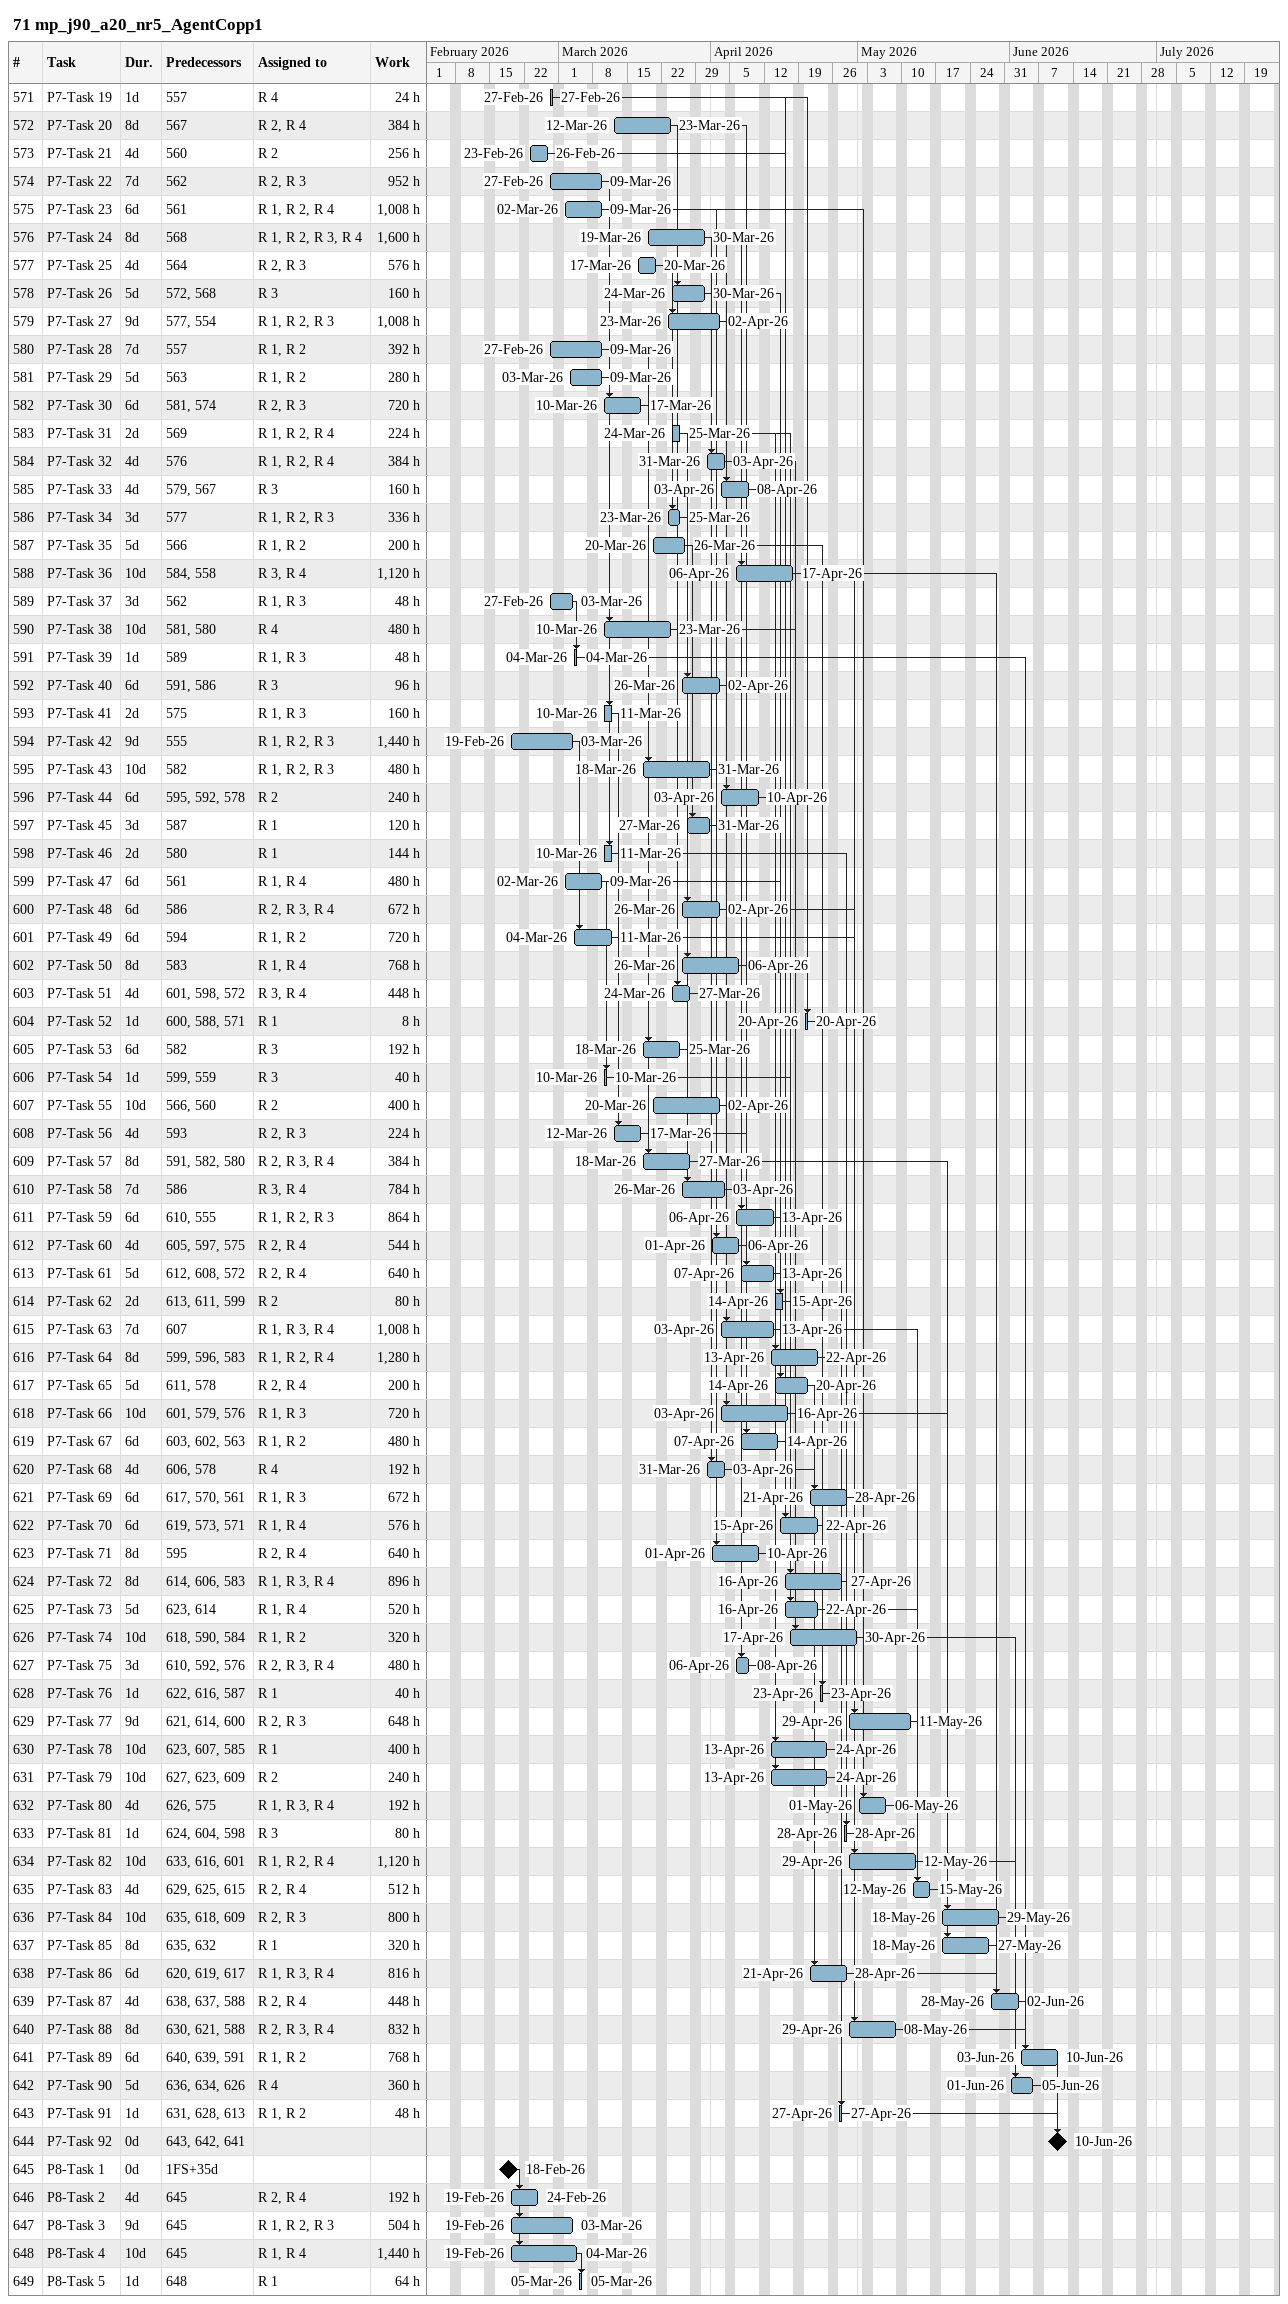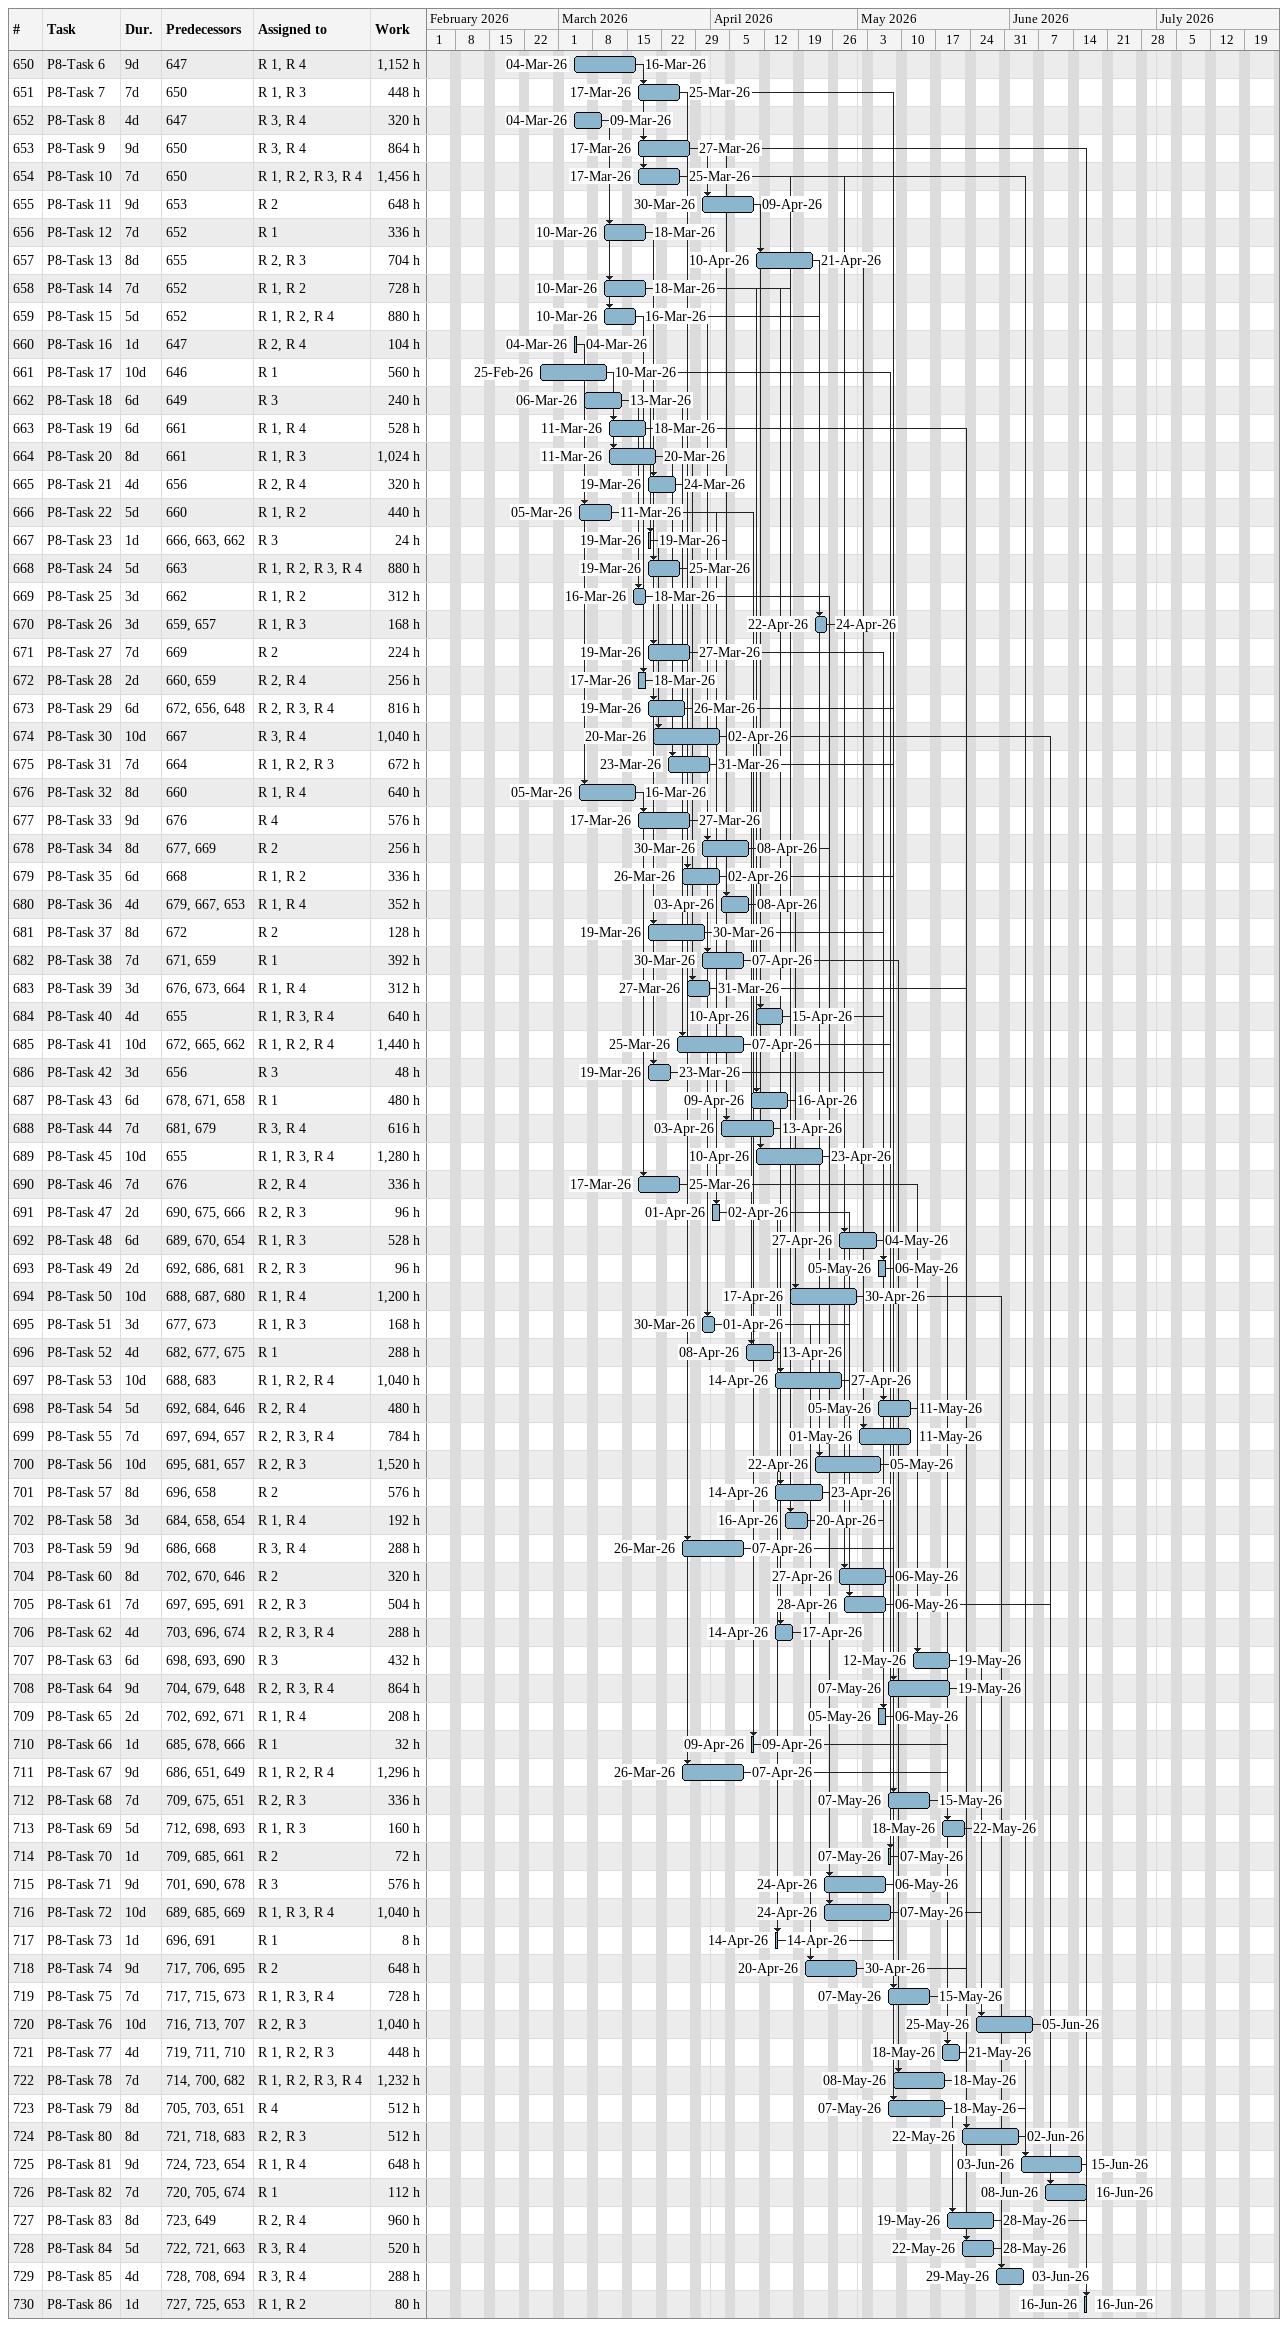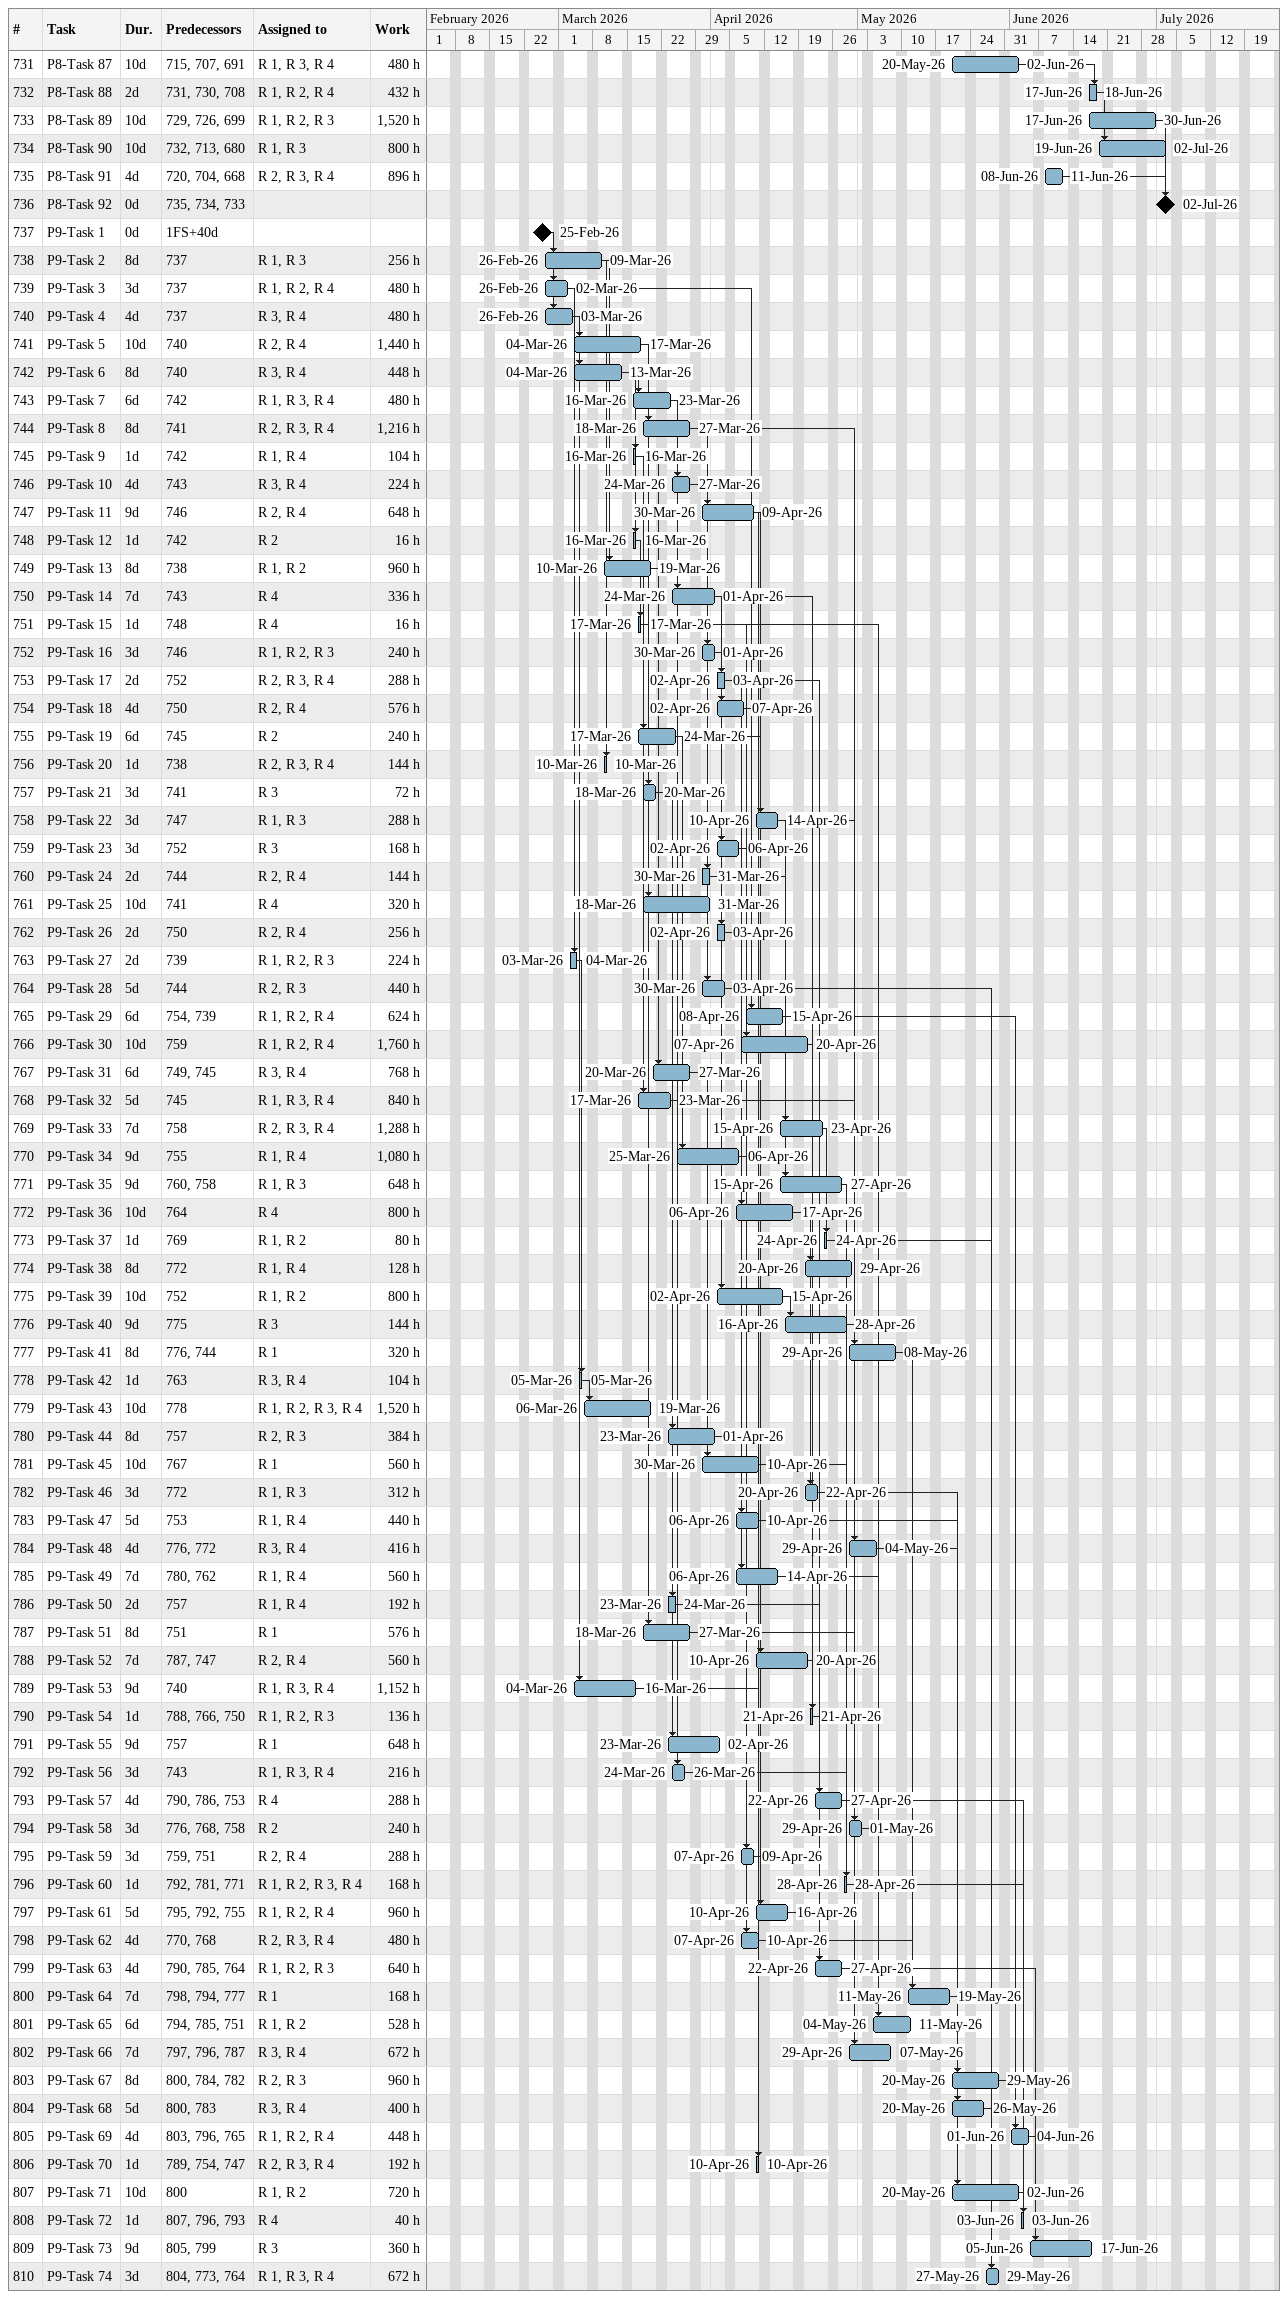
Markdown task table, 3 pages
71 mp_j90_a20_nr5_AgentCopp1

| ID | Task | Duration | Start | Finish | Predecessors | Resources | Work (h) |
|---|---|---|---|---|---|---|---|
| 571 | P7-Task 19 | 1d | 2026-02-27 | 2026-02-27 | 557 | R 4 | 24 |
| 572 | P7-Task 20 | 8d | 2026-03-12 | 2026-03-23 | 567 | R 2, R 4 | 384 |
| 573 | P7-Task 21 | 4d | 2026-02-23 | 2026-02-26 | 560 | R 2 | 256 |
| 574 | P7-Task 22 | 7d | 2026-02-27 | 2026-03-09 | 562 | R 2, R 3 | 952 |
| 575 | P7-Task 23 | 6d | 2026-03-02 | 2026-03-09 | 561 | R 1, R 2, R 4 | 1008 |
| 576 | P7-Task 24 | 8d | 2026-03-19 | 2026-03-30 | 568 | R 1, R 2, R 3, R 4 | 1600 |
| 577 | P7-Task 25 | 4d | 2026-03-17 | 2026-03-20 | 564 | R 2, R 3 | 576 |
| 578 | P7-Task 26 | 5d | 2026-03-24 | 2026-03-30 | 572, 568 | R 3 | 160 |
| 579 | P7-Task 27 | 9d | 2026-03-23 | 2026-04-02 | 577, 554 | R 1, R 2, R 3 | 1008 |
| 580 | P7-Task 28 | 7d | 2026-02-27 | 2026-03-09 | 557 | R 1, R 2 | 392 |
| 581 | P7-Task 29 | 5d | 2026-03-03 | 2026-03-09 | 563 | R 1, R 2 | 280 |
| 582 | P7-Task 30 | 6d | 2026-03-10 | 2026-03-17 | 581, 574 | R 2, R 3 | 720 |
| 583 | P7-Task 31 | 2d | 2026-03-24 | 2026-03-25 | 569 | R 1, R 2, R 4 | 224 |
| 584 | P7-Task 32 | 4d | 2026-03-31 | 2026-04-03 | 576 | R 1, R 2, R 4 | 384 |
| 585 | P7-Task 33 | 4d | 2026-04-03 | 2026-04-08 | 579, 567 | R 3 | 160 |
| 586 | P7-Task 34 | 3d | 2026-03-23 | 2026-03-25 | 577 | R 1, R 2, R 3 | 336 |
| 587 | P7-Task 35 | 5d | 2026-03-20 | 2026-03-26 | 566 | R 1, R 2 | 200 |
| 588 | P7-Task 36 | 10d | 2026-04-06 | 2026-04-17 | 584, 558 | R 3, R 4 | 1120 |
| 589 | P7-Task 37 | 3d | 2026-02-27 | 2026-03-03 | 562 | R 1, R 3 | 48 |
| 590 | P7-Task 38 | 10d | 2026-03-10 | 2026-03-23 | 581, 580 | R 4 | 480 |
| 591 | P7-Task 39 | 1d | 2026-03-04 | 2026-03-04 | 589 | R 1, R 3 | 48 |
| 592 | P7-Task 40 | 6d | 2026-03-26 | 2026-04-02 | 591, 586 | R 3 | 96 |
| 593 | P7-Task 41 | 2d | 2026-03-10 | 2026-03-11 | 575 | R 1, R 3 | 160 |
| 594 | P7-Task 42 | 9d | 2026-02-19 | 2026-03-03 | 555 | R 1, R 2, R 3 | 1440 |
| 595 | P7-Task 43 | 10d | 2026-03-18 | 2026-03-31 | 582 | R 1, R 2, R 3 | 480 |
| 596 | P7-Task 44 | 6d | 2026-04-03 | 2026-04-10 | 595, 592, 578 | R 2 | 240 |
| 597 | P7-Task 45 | 3d | 2026-03-27 | 2026-03-31 | 587 | R 1 | 120 |
| 598 | P7-Task 46 | 2d | 2026-03-10 | 2026-03-11 | 580 | R 1 | 144 |
| 599 | P7-Task 47 | 6d | 2026-03-02 | 2026-03-09 | 561 | R 1, R 4 | 480 |
| 600 | P7-Task 48 | 6d | 2026-03-26 | 2026-04-02 | 586 | R 2, R 3, R 4 | 672 |
| 601 | P7-Task 49 | 6d | 2026-03-04 | 2026-03-11 | 594 | R 1, R 2 | 720 |
| 602 | P7-Task 50 | 8d | 2026-03-26 | 2026-04-06 | 583 | R 1, R 4 | 768 |
| 603 | P7-Task 51 | 4d | 2026-03-24 | 2026-03-27 | 601, 598, 572 | R 3, R 4 | 448 |
| 604 | P7-Task 52 | 1d | 2026-04-20 | 2026-04-20 | 600, 588, 571 | R 1 | 8 |
| 605 | P7-Task 53 | 6d | 2026-03-18 | 2026-03-25 | 582 | R 3 | 192 |
| 606 | P7-Task 54 | 1d | 2026-03-10 | 2026-03-10 | 599, 559 | R 3 | 40 |
| 607 | P7-Task 55 | 10d | 2026-03-20 | 2026-04-02 | 566, 560 | R 2 | 400 |
| 608 | P7-Task 56 | 4d | 2026-03-12 | 2026-03-17 | 593 | R 2, R 3 | 224 |
| 609 | P7-Task 57 | 8d | 2026-03-18 | 2026-03-27 | 591, 582, 580 | R 2, R 3, R 4 | 384 |
| 610 | P7-Task 58 | 7d | 2026-03-26 | 2026-04-03 | 586 | R 3, R 4 | 784 |
| 611 | P7-Task 59 | 6d | 2026-04-06 | 2026-04-13 | 610, 555 | R 1, R 2, R 3 | 864 |
| 612 | P7-Task 60 | 4d | 2026-04-01 | 2026-04-06 | 605, 597, 575 | R 2, R 4 | 544 |
| 613 | P7-Task 61 | 5d | 2026-04-07 | 2026-04-13 | 612, 608, 572 | R 2, R 4 | 640 |
| 614 | P7-Task 62 | 2d | 2026-04-14 | 2026-04-15 | 613, 611, 599 | R 2 | 80 |
| 615 | P7-Task 63 | 7d | 2026-04-03 | 2026-04-13 | 607 | R 1, R 3, R 4 | 1008 |
| 616 | P7-Task 64 | 8d | 2026-04-13 | 2026-04-22 | 599, 596, 583 | R 1, R 2, R 4 | 1280 |
| 617 | P7-Task 65 | 5d | 2026-04-14 | 2026-04-20 | 611, 578 | R 2, R 4 | 200 |
| 618 | P7-Task 66 | 10d | 2026-04-03 | 2026-04-16 | 601, 579, 576 | R 1, R 3 | 720 |
| 619 | P7-Task 67 | 6d | 2026-04-07 | 2026-04-14 | 603, 602, 563 | R 1, R 2 | 480 |
| 620 | P7-Task 68 | 4d | 2026-03-31 | 2026-04-03 | 606, 578 | R 4 | 192 |
| 621 | P7-Task 69 | 6d | 2026-04-21 | 2026-04-28 | 617, 570, 561 | R 1, R 3 | 672 |
| 622 | P7-Task 70 | 6d | 2026-04-15 | 2026-04-22 | 619, 573, 571 | R 1, R 4 | 576 |
| 623 | P7-Task 71 | 8d | 2026-04-01 | 2026-04-10 | 595 | R 2, R 4 | 640 |
| 624 | P7-Task 72 | 8d | 2026-04-16 | 2026-04-27 | 614, 606, 583 | R 1, R 3, R 4 | 896 |
| 625 | P7-Task 73 | 5d | 2026-04-16 | 2026-04-22 | 623, 614 | R 1, R 4 | 520 |
| 626 | P7-Task 74 | 10d | 2026-04-17 | 2026-04-30 | 618, 590, 584 | R 1, R 2 | 320 |
| 627 | P7-Task 75 | 3d | 2026-04-06 | 2026-04-08 | 610, 592, 576 | R 2, R 3, R 4 | 480 |
| 628 | P7-Task 76 | 1d | 2026-04-23 | 2026-04-23 | 622, 616, 587 | R 1 | 40 |
| 629 | P7-Task 77 | 9d | 2026-04-29 | 2026-05-11 | 621, 614, 600 | R 2, R 3 | 648 |
| 630 | P7-Task 78 | 10d | 2026-04-13 | 2026-04-24 | 623, 607, 585 | R 1 | 400 |
| 631 | P7-Task 79 | 10d | 2026-04-13 | 2026-04-24 | 627, 623, 609 | R 2 | 240 |
| 632 | P7-Task 80 | 4d | 2026-05-01 | 2026-05-06 | 626, 575 | R 1, R 3, R 4 | 192 |
| 633 | P7-Task 81 | 1d | 2026-04-28 | 2026-04-28 | 624, 604, 598 | R 3 | 80 |
| 634 | P7-Task 82 | 10d | 2026-04-29 | 2026-05-12 | 633, 616, 601 | R 1, R 2, R 4 | 1120 |
| 635 | P7-Task 83 | 4d | 2026-05-12 | 2026-05-15 | 629, 625, 615 | R 2, R 4 | 512 |
| 636 | P7-Task 84 | 10d | 2026-05-18 | 2026-05-29 | 635, 618, 609 | R 2, R 3 | 800 |
| 637 | P7-Task 85 | 8d | 2026-05-18 | 2026-05-27 | 635, 632 | R 1 | 320 |
| 638 | P7-Task 86 | 6d | 2026-04-21 | 2026-04-28 | 620, 619, 617 | R 1, R 3, R 4 | 816 |
| 639 | P7-Task 87 | 4d | 2026-05-28 | 2026-06-02 | 638, 637, 588 | R 2, R 4 | 448 |
| 640 | P7-Task 88 | 8d | 2026-04-29 | 2026-05-08 | 630, 621, 588 | R 2, R 3, R 4 | 832 |
| 641 | P7-Task 89 | 6d | 2026-06-03 | 2026-06-10 | 640, 639, 591 | R 1, R 2 | 768 |
| 642 | P7-Task 90 | 5d | 2026-06-01 | 2026-06-05 | 636, 634, 626 | R 4 | 360 |
| 643 | P7-Task 91 | 1d | 2026-04-27 | 2026-04-27 | 631, 628, 613 | R 1, R 2 | 48 |
| 644 | P7-Task 92 | 0d | 2026-06-10 | 2026-06-10 | 643, 642, 641 |  |  |
| 645 | P8-Task 1 | 0d | 2026-02-18 | 2026-02-18 | 1FS+35d |  |  |
| 646 | P8-Task 2 | 4d | 2026-02-19 | 2026-02-24 | 645 | R 2, R 4 | 192 |
| 647 | P8-Task 3 | 9d | 2026-02-19 | 2026-03-03 | 645 | R 1, R 2, R 3 | 504 |
| 648 | P8-Task 4 | 10d | 2026-02-19 | 2026-03-04 | 645 | R 1, R 4 | 1440 |
| 649 | P8-Task 5 | 1d | 2026-03-05 | 2026-03-05 | 648 | R 1 | 64 |
| 650 | P8-Task 6 | 9d | 2026-03-04 | 2026-03-16 | 647 | R 1, R 4 | 1152 |
| 651 | P8-Task 7 | 7d | 2026-03-17 | 2026-03-25 | 650 | R 1, R 3 | 448 |
| 652 | P8-Task 8 | 4d | 2026-03-04 | 2026-03-09 | 647 | R 3, R 4 | 320 |
| 653 | P8-Task 9 | 9d | 2026-03-17 | 2026-03-27 | 650 | R 3, R 4 | 864 |
| 654 | P8-Task 10 | 7d | 2026-03-17 | 2026-03-25 | 650 | R 1, R 2, R 3, R 4 | 1456 |
| 655 | P8-Task 11 | 9d | 2026-03-30 | 2026-04-09 | 653 | R 2 | 648 |
| 656 | P8-Task 12 | 7d | 2026-03-10 | 2026-03-18 | 652 | R 1 | 336 |
| 657 | P8-Task 13 | 8d | 2026-04-10 | 2026-04-21 | 655 | R 2, R 3 | 704 |
| 658 | P8-Task 14 | 7d | 2026-03-10 | 2026-03-18 | 652 | R 1, R 2 | 728 |
| 659 | P8-Task 15 | 5d | 2026-03-10 | 2026-03-16 | 652 | R 1, R 2, R 4 | 880 |
| 660 | P8-Task 16 | 1d | 2026-03-04 | 2026-03-04 | 647 | R 2, R 4 | 104 |
| 661 | P8-Task 17 | 10d | 2026-02-25 | 2026-03-10 | 646 | R 1 | 560 |
| 662 | P8-Task 18 | 6d | 2026-03-06 | 2026-03-13 | 649 | R 3 | 240 |
| 663 | P8-Task 19 | 6d | 2026-03-11 | 2026-03-18 | 661 | R 1, R 4 | 528 |
| 664 | P8-Task 20 | 8d | 2026-03-11 | 2026-03-20 | 661 | R 1, R 3 | 1024 |
| 665 | P8-Task 21 | 4d | 2026-03-19 | 2026-03-24 | 656 | R 2, R 4 | 320 |
| 666 | P8-Task 22 | 5d | 2026-03-05 | 2026-03-11 | 660 | R 1, R 2 | 440 |
| 667 | P8-Task 23 | 1d | 2026-03-19 | 2026-03-19 | 666, 663, 662 | R 3 | 24 |
| 668 | P8-Task 24 | 5d | 2026-03-19 | 2026-03-25 | 663 | R 1, R 2, R 3, R 4 | 880 |
| 669 | P8-Task 25 | 3d | 2026-03-16 | 2026-03-18 | 662 | R 1, R 2 | 312 |
| 670 | P8-Task 26 | 3d | 2026-04-22 | 2026-04-24 | 659, 657 | R 1, R 3 | 168 |
| 671 | P8-Task 27 | 7d | 2026-03-19 | 2026-03-27 | 669 | R 2 | 224 |
| 672 | P8-Task 28 | 2d | 2026-03-17 | 2026-03-18 | 660, 659 | R 2, R 4 | 256 |
| 673 | P8-Task 29 | 6d | 2026-03-19 | 2026-03-26 | 672, 656, 648 | R 2, R 3, R 4 | 816 |
| 674 | P8-Task 30 | 10d | 2026-03-20 | 2026-04-02 | 667 | R 3, R 4 | 1040 |
| 675 | P8-Task 31 | 7d | 2026-03-23 | 2026-03-31 | 664 | R 1, R 2, R 3 | 672 |
| 676 | P8-Task 32 | 8d | 2026-03-05 | 2026-03-16 | 660 | R 1, R 4 | 640 |
| 677 | P8-Task 33 | 9d | 2026-03-17 | 2026-03-27 | 676 | R 4 | 576 |
| 678 | P8-Task 34 | 8d | 2026-03-30 | 2026-04-08 | 677, 669 | R 2 | 256 |
| 679 | P8-Task 35 | 6d | 2026-03-26 | 2026-04-02 | 668 | R 1, R 2 | 336 |
| 680 | P8-Task 36 | 4d | 2026-04-03 | 2026-04-08 | 679, 667, 653 | R 1, R 4 | 352 |
| 681 | P8-Task 37 | 8d | 2026-03-19 | 2026-03-30 | 672 | R 2 | 128 |
| 682 | P8-Task 38 | 7d | 2026-03-30 | 2026-04-07 | 671, 659 | R 1 | 392 |
| 683 | P8-Task 39 | 3d | 2026-03-27 | 2026-03-31 | 676, 673, 664 | R 1, R 4 | 312 |
| 684 | P8-Task 40 | 4d | 2026-04-10 | 2026-04-15 | 655 | R 1, R 3, R 4 | 640 |
| 685 | P8-Task 41 | 10d | 2026-03-25 | 2026-04-07 | 672, 665, 662 | R 1, R 2, R 4 | 1440 |
| 686 | P8-Task 42 | 3d | 2026-03-19 | 2026-03-23 | 656 | R 3 | 48 |
| 687 | P8-Task 43 | 6d | 2026-04-09 | 2026-04-16 | 678, 671, 658 | R 1 | 480 |
| 688 | P8-Task 44 | 7d | 2026-04-03 | 2026-04-13 | 681, 679 | R 3, R 4 | 616 |
| 689 | P8-Task 45 | 10d | 2026-04-10 | 2026-04-23 | 655 | R 1, R 3, R 4 | 1280 |
| 690 | P8-Task 46 | 7d | 2026-03-17 | 2026-03-25 | 676 | R 2, R 4 | 336 |
| 691 | P8-Task 47 | 2d | 2026-04-01 | 2026-04-02 | 690, 675, 666 | R 2, R 3 | 96 |
| 692 | P8-Task 48 | 6d | 2026-04-27 | 2026-05-04 | 689, 670, 654 | R 1, R 3 | 528 |
| 693 | P8-Task 49 | 2d | 2026-05-05 | 2026-05-06 | 692, 686, 681 | R 2, R 3 | 96 |
| 694 | P8-Task 50 | 10d | 2026-04-17 | 2026-04-30 | 688, 687, 680 | R 1, R 4 | 1200 |
| 695 | P8-Task 51 | 3d | 2026-03-30 | 2026-04-01 | 677, 673 | R 1, R 3 | 168 |
| 696 | P8-Task 52 | 4d | 2026-04-08 | 2026-04-13 | 682, 677, 675 | R 1 | 288 |
| 697 | P8-Task 53 | 10d | 2026-04-14 | 2026-04-27 | 688, 683 | R 1, R 2, R 4 | 1040 |
| 698 | P8-Task 54 | 5d | 2026-05-05 | 2026-05-11 | 692, 684, 646 | R 2, R 4 | 480 |
| 699 | P8-Task 55 | 7d | 2026-05-01 | 2026-05-11 | 697, 694, 657 | R 2, R 3, R 4 | 784 |
| 700 | P8-Task 56 | 10d | 2026-04-22 | 2026-05-05 | 695, 681, 657 | R 2, R 3 | 1520 |
| 701 | P8-Task 57 | 8d | 2026-04-14 | 2026-04-23 | 696, 658 | R 2 | 576 |
| 702 | P8-Task 58 | 3d | 2026-04-16 | 2026-04-20 | 684, 658, 654 | R 1, R 4 | 192 |
| 703 | P8-Task 59 | 9d | 2026-03-26 | 2026-04-07 | 686, 668 | R 3, R 4 | 288 |
| 704 | P8-Task 60 | 8d | 2026-04-27 | 2026-05-06 | 702, 670, 646 | R 2 | 320 |
| 705 | P8-Task 61 | 7d | 2026-04-28 | 2026-05-06 | 697, 695, 691 | R 2, R 3 | 504 |
| 706 | P8-Task 62 | 4d | 2026-04-14 | 2026-04-17 | 703, 696, 674 | R 2, R 3, R 4 | 288 |
| 707 | P8-Task 63 | 6d | 2026-05-12 | 2026-05-19 | 698, 693, 690 | R 3 | 432 |
| 708 | P8-Task 64 | 9d | 2026-05-07 | 2026-05-19 | 704, 679, 648 | R 2, R 3, R 4 | 864 |
| 709 | P8-Task 65 | 2d | 2026-05-05 | 2026-05-06 | 702, 692, 671 | R 1, R 4 | 208 |
| 710 | P8-Task 66 | 1d | 2026-04-09 | 2026-04-09 | 685, 678, 666 | R 1 | 32 |
| 711 | P8-Task 67 | 9d | 2026-03-26 | 2026-04-07 | 686, 651, 649 | R 1, R 2, R 4 | 1296 |
| 712 | P8-Task 68 | 7d | 2026-05-07 | 2026-05-15 | 709, 675, 651 | R 2, R 3 | 336 |
| 713 | P8-Task 69 | 5d | 2026-05-18 | 2026-05-22 | 712, 698, 693 | R 1, R 3 | 160 |
| 714 | P8-Task 70 | 1d | 2026-05-07 | 2026-05-07 | 709, 685, 661 | R 2 | 72 |
| 715 | P8-Task 71 | 9d | 2026-04-24 | 2026-05-06 | 701, 690, 678 | R 3 | 576 |
| 716 | P8-Task 72 | 10d | 2026-04-24 | 2026-05-07 | 689, 685, 669 | R 1, R 3, R 4 | 1040 |
| 717 | P8-Task 73 | 1d | 2026-04-14 | 2026-04-14 | 696, 691 | R 1 | 8 |
| 718 | P8-Task 74 | 9d | 2026-04-20 | 2026-04-30 | 717, 706, 695 | R 2 | 648 |
| 719 | P8-Task 75 | 7d | 2026-05-07 | 2026-05-15 | 717, 715, 673 | R 1, R 3, R 4 | 728 |
| 720 | P8-Task 76 | 10d | 2026-05-25 | 2026-06-05 | 716, 713, 707 | R 2, R 3 | 1040 |
| 721 | P8-Task 77 | 4d | 2026-05-18 | 2026-05-21 | 719, 711, 710 | R 1, R 2, R 3 | 448 |
| 722 | P8-Task 78 | 7d | 2026-05-08 | 2026-05-18 | 714, 700, 682 | R 1, R 2, R 3, R 4 | 1232 |
| 723 | P8-Task 79 | 8d | 2026-05-07 | 2026-05-18 | 705, 703, 651 | R 4 | 512 |
| 724 | P8-Task 80 | 8d | 2026-05-22 | 2026-06-02 | 721, 718, 683 | R 2, R 3 | 512 |
| 725 | P8-Task 81 | 9d | 2026-06-03 | 2026-06-15 | 724, 723, 654 | R 1, R 4 | 648 |
| 726 | P8-Task 82 | 7d | 2026-06-08 | 2026-06-16 | 720, 705, 674 | R 1 | 112 |
| 727 | P8-Task 83 | 8d | 2026-05-19 | 2026-05-28 | 723, 649 | R 2, R 4 | 960 |
| 728 | P8-Task 84 | 5d | 2026-05-22 | 2026-05-28 | 722, 721, 663 | R 3, R 4 | 520 |
| 729 | P8-Task 85 | 4d | 2026-05-29 | 2026-06-03 | 728, 708, 694 | R 3, R 4 | 288 |
| 730 | P8-Task 86 | 1d | 2026-06-16 | 2026-06-16 | 727, 725, 653 | R 1, R 2 | 80 |
| 731 | P8-Task 87 | 10d | 2026-05-20 | 2026-06-02 | 715, 707, 691 | R 1, R 3, R 4 | 480 |
| 732 | P8-Task 88 | 2d | 2026-06-17 | 2026-06-18 | 731, 730, 708 | R 1, R 2, R 4 | 432 |
| 733 | P8-Task 89 | 10d | 2026-06-17 | 2026-06-30 | 729, 726, 699 | R 1, R 2, R 3 | 1520 |
| 734 | P8-Task 90 | 10d | 2026-06-19 | 2026-07-02 | 732, 713, 680 | R 1, R 3 | 800 |
| 735 | P8-Task 91 | 4d | 2026-06-08 | 2026-06-11 | 720, 704, 668 | R 2, R 3, R 4 | 896 |
| 736 | P8-Task 92 | 0d | 2026-07-02 | 2026-07-02 | 735, 734, 733 |  |  |
| 737 | P9-Task 1 | 0d | 2026-02-25 | 2026-02-25 | 1FS+40d |  |  |
| 738 | P9-Task 2 | 8d | 2026-02-26 | 2026-03-09 | 737 | R 1, R 3 | 256 |
| 739 | P9-Task 3 | 3d | 2026-02-26 | 2026-03-02 | 737 | R 1, R 2, R 4 | 480 |
| 740 | P9-Task 4 | 4d | 2026-02-26 | 2026-03-03 | 737 | R 3, R 4 | 480 |
| 741 | P9-Task 5 | 10d | 2026-03-04 | 2026-03-17 | 740 | R 2, R 4 | 1440 |
| 742 | P9-Task 6 | 8d | 2026-03-04 | 2026-03-13 | 740 | R 3, R 4 | 448 |
| 743 | P9-Task 7 | 6d | 2026-03-16 | 2026-03-23 | 742 | R 1, R 3, R 4 | 480 |
| 744 | P9-Task 8 | 8d | 2026-03-18 | 2026-03-27 | 741 | R 2, R 3, R 4 | 1216 |
| 745 | P9-Task 9 | 1d | 2026-03-16 | 2026-03-16 | 742 | R 1, R 4 | 104 |
| 746 | P9-Task 10 | 4d | 2026-03-24 | 2026-03-27 | 743 | R 3, R 4 | 224 |
| 747 | P9-Task 11 | 9d | 2026-03-30 | 2026-04-09 | 746 | R 2, R 4 | 648 |
| 748 | P9-Task 12 | 1d | 2026-03-16 | 2026-03-16 | 742 | R 2 | 16 |
| 749 | P9-Task 13 | 8d | 2026-03-10 | 2026-03-19 | 738 | R 1, R 2 | 960 |
| 750 | P9-Task 14 | 7d | 2026-03-24 | 2026-04-01 | 743 | R 4 | 336 |
| 751 | P9-Task 15 | 1d | 2026-03-17 | 2026-03-17 | 748 | R 4 | 16 |
| 752 | P9-Task 16 | 3d | 2026-03-30 | 2026-04-01 | 746 | R 1, R 2, R 3 | 240 |
| 753 | P9-Task 17 | 2d | 2026-04-02 | 2026-04-03 | 752 | R 2, R 3, R 4 | 288 |
| 754 | P9-Task 18 | 4d | 2026-04-02 | 2026-04-07 | 750 | R 2, R 4 | 576 |
| 755 | P9-Task 19 | 6d | 2026-03-17 | 2026-03-24 | 745 | R 2 | 240 |
| 756 | P9-Task 20 | 1d | 2026-03-10 | 2026-03-10 | 738 | R 2, R 3, R 4 | 144 |
| 757 | P9-Task 21 | 3d | 2026-03-18 | 2026-03-20 | 741 | R 3 | 72 |
| 758 | P9-Task 22 | 3d | 2026-04-10 | 2026-04-14 | 747 | R 1, R 3 | 288 |
| 759 | P9-Task 23 | 3d | 2026-04-02 | 2026-04-06 | 752 | R 3 | 168 |
| 760 | P9-Task 24 | 2d | 2026-03-30 | 2026-03-31 | 744 | R 2, R 4 | 144 |
| 761 | P9-Task 25 | 10d | 2026-03-18 | 2026-03-31 | 741 | R 4 | 320 |
| 762 | P9-Task 26 | 2d | 2026-04-02 | 2026-04-03 | 750 | R 2, R 4 | 256 |
| 763 | P9-Task 27 | 2d | 2026-03-03 | 2026-03-04 | 739 | R 1, R 2, R 3 | 224 |
| 764 | P9-Task 28 | 5d | 2026-03-30 | 2026-04-03 | 744 | R 2, R 3 | 440 |
| 765 | P9-Task 29 | 6d | 2026-04-08 | 2026-04-15 | 754, 739 | R 1, R 2, R 4 | 624 |
| 766 | P9-Task 30 | 10d | 2026-04-07 | 2026-04-20 | 759 | R 1, R 2, R 4 | 1760 |
| 767 | P9-Task 31 | 6d | 2026-03-20 | 2026-03-27 | 749, 745 | R 3, R 4 | 768 |
| 768 | P9-Task 32 | 5d | 2026-03-17 | 2026-03-23 | 745 | R 1, R 3, R 4 | 840 |
| 769 | P9-Task 33 | 7d | 2026-04-15 | 2026-04-23 | 758 | R 2, R 3, R 4 | 1288 |
| 770 | P9-Task 34 | 9d | 2026-03-25 | 2026-04-06 | 755 | R 1, R 4 | 1080 |
| 771 | P9-Task 35 | 9d | 2026-04-15 | 2026-04-27 | 760, 758 | R 1, R 3 | 648 |
| 772 | P9-Task 36 | 10d | 2026-04-06 | 2026-04-17 | 764 | R 4 | 800 |
| 773 | P9-Task 37 | 1d | 2026-04-24 | 2026-04-24 | 769 | R 1, R 2 | 80 |
| 774 | P9-Task 38 | 8d | 2026-04-20 | 2026-04-29 | 772 | R 1, R 4 | 128 |
| 775 | P9-Task 39 | 10d | 2026-04-02 | 2026-04-15 | 752 | R 1, R 2 | 800 |
| 776 | P9-Task 40 | 9d | 2026-04-16 | 2026-04-28 | 775 | R 3 | 144 |
| 777 | P9-Task 41 | 8d | 2026-04-29 | 2026-05-08 | 776, 744 | R 1 | 320 |
| 778 | P9-Task 42 | 1d | 2026-03-05 | 2026-03-05 | 763 | R 3, R 4 | 104 |
| 779 | P9-Task 43 | 10d | 2026-03-06 | 2026-03-19 | 778 | R 1, R 2, R 3, R 4 | 1520 |
| 780 | P9-Task 44 | 8d | 2026-03-23 | 2026-04-01 | 757 | R 2, R 3 | 384 |
| 781 | P9-Task 45 | 10d | 2026-03-30 | 2026-04-10 | 767 | R 1 | 560 |
| 782 | P9-Task 46 | 3d | 2026-04-20 | 2026-04-22 | 772 | R 1, R 3 | 312 |
| 783 | P9-Task 47 | 5d | 2026-04-06 | 2026-04-10 | 753 | R 1, R 4 | 440 |
| 784 | P9-Task 48 | 4d | 2026-04-29 | 2026-05-04 | 776, 772 | R 3, R 4 | 416 |
| 785 | P9-Task 49 | 7d | 2026-04-06 | 2026-04-14 | 780, 762 | R 1, R 4 | 560 |
| 786 | P9-Task 50 | 2d | 2026-03-23 | 2026-03-24 | 757 | R 1, R 4 | 192 |
| 787 | P9-Task 51 | 8d | 2026-03-18 | 2026-03-27 | 751 | R 1 | 576 |
| 788 | P9-Task 52 | 7d | 2026-04-10 | 2026-04-20 | 787, 747 | R 2, R 4 | 560 |
| 789 | P9-Task 53 | 9d | 2026-03-04 | 2026-03-16 | 740 | R 1, R 3, R 4 | 1152 |
| 790 | P9-Task 54 | 1d | 2026-04-21 | 2026-04-21 | 788, 766, 750 | R 1, R 2, R 3 | 136 |
| 791 | P9-Task 55 | 9d | 2026-03-23 | 2026-04-02 | 757 | R 1 | 648 |
| 792 | P9-Task 56 | 3d | 2026-03-24 | 2026-03-26 | 743 | R 1, R 3, R 4 | 216 |
| 793 | P9-Task 57 | 4d | 2026-04-22 | 2026-04-27 | 790, 786, 753 | R 4 | 288 |
| 794 | P9-Task 58 | 3d | 2026-04-29 | 2026-05-01 | 776, 768, 758 | R 2 | 240 |
| 795 | P9-Task 59 | 3d | 2026-04-07 | 2026-04-09 | 759, 751 | R 2, R 4 | 288 |
| 796 | P9-Task 60 | 1d | 2026-04-28 | 2026-04-28 | 792, 781, 771 | R 1, R 2, R 3, R 4 | 168 |
| 797 | P9-Task 61 | 5d | 2026-04-10 | 2026-04-16 | 795, 792, 755 | R 1, R 2, R 4 | 960 |
| 798 | P9-Task 62 | 4d | 2026-04-07 | 2026-04-10 | 770, 768 | R 2, R 3, R 4 | 480 |
| 799 | P9-Task 63 | 4d | 2026-04-22 | 2026-04-27 | 790, 785, 764 | R 1, R 2, R 3 | 640 |
| 800 | P9-Task 64 | 7d | 2026-05-11 | 2026-05-19 | 798, 794, 777 | R 1 | 168 |
| 801 | P9-Task 65 | 6d | 2026-05-04 | 2026-05-11 | 794, 785, 751 | R 1, R 2 | 528 |
| 802 | P9-Task 66 | 7d | 2026-04-29 | 2026-05-07 | 797, 796, 787 | R 3, R 4 | 672 |
| 803 | P9-Task 67 | 8d | 2026-05-20 | 2026-05-29 | 800, 784, 782 | R 2, R 3 | 960 |
| 804 | P9-Task 68 | 5d | 2026-05-20 | 2026-05-26 | 800, 783 | R 3, R 4 | 400 |
| 805 | P9-Task 69 | 4d | 2026-06-01 | 2026-06-04 | 803, 796, 765 | R 1, R 2, R 4 | 448 |
| 806 | P9-Task 70 | 1d | 2026-04-10 | 2026-04-10 | 789, 754, 747 | R 2, R 3, R 4 | 192 |
| 807 | P9-Task 71 | 10d | 2026-05-20 | 2026-06-02 | 800 | R 1, R 2 | 720 |
| 808 | P9-Task 72 | 1d | 2026-06-03 | 2026-06-03 | 807, 796, 793 | R 4 | 40 |
| 809 | P9-Task 73 | 9d | 2026-06-05 | 2026-06-17 | 805, 799 | R 3 | 360 |
| 810 | P9-Task 74 | 3d | 2026-05-27 | 2026-05-29 | 804, 773, 764 | R 1, R 3, R 4 | 672 |
